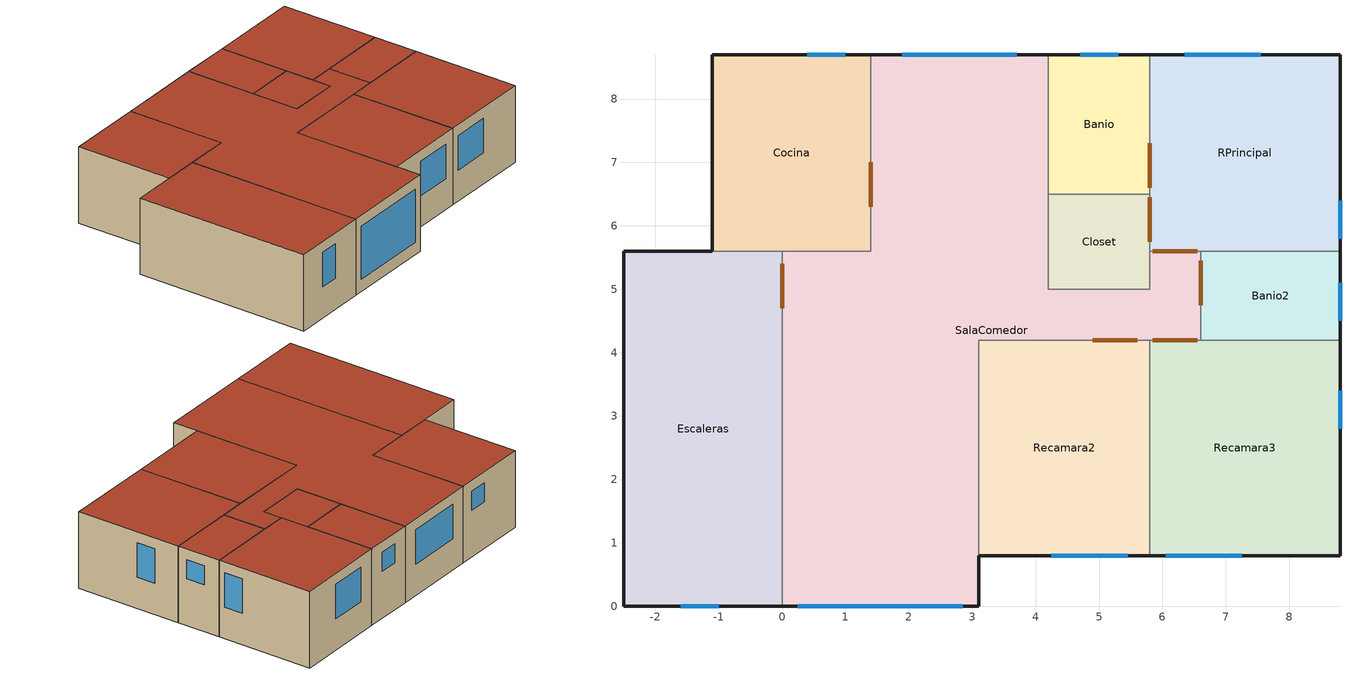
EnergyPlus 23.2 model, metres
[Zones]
Banio
 floor ground (ASHRAE 189.1-2009 ExtRoof IEAD ClimateZone 8): 4.2,6.5 4.2,8.7 5.8,8.7 5.8,6.5 z0
 wall outside (ASHRAE 189.1-2009 ExtRoof IEAD ClimateZone 1): 5.8,8.7 4.2,8.7 z0:2.44
 wall to SalaComedor (ASHRAE 189.1-2009 ExtRoof IEAD ClimateZone 4): 4.2,8.7 4.2,6.5 z0:2.44
 wall to Closet (ASHRAE 189.1-2009 ExtRoof IEAD ClimateZone 4): 4.2,6.5 5.8,6.5 z0:2.44
 wall to RPrincipal (ASHRAE 189.1-2009 ExtRoof IEAD ClimateZone 4): 5.8,6.5 5.8,8.7 z0:2.44
 window (ASHRAE 189.1-2009 ExtWindow ClimateZone 1): 5.3,8.7 4.7,8.7 z1.5:2.1
 door inside (Interior Door): 5.8,6.6 5.8,7.3 z0:2.1
 roof outside (ASHRAE 189.1-2009 ExtRoof IEAD ClimateZone 3): 5.8,6.5 5.8,8.7 4.2,8.7 4.2,6.5 z2.44
Banio2
 floor ground (ASHRAE 189.1-2009 ExtRoof IEAD ClimateZone 8): 8.8,5.6 8.8,4.2 8.7,4.2 6.6,4.2 6.6,5.6 z0
 wall outside (ASHRAE 189.1-2009 ExtRoof IEAD ClimateZone 1): 8.8,4.2 8.8,5.6 z0:2.44
 wall to Recamara3 (ASHRAE 189.1-2009 ExtRoof IEAD ClimateZone 4): 6.6,4.2 8.7,4.2 8.8,4.2 z0:2.44
 wall to SalaComedor (ASHRAE 189.1-2009 ExtRoof IEAD ClimateZone 4 Reversed): 6.6,5.6 6.6,4.2 z0:2.44
 wall to RPrincipal (ASHRAE 189.1-2009 ExtRoof IEAD ClimateZone 4 Reversed): 8.8,5.6 6.6,5.6 z0:2.44
 window (ASHRAE 189.1-2009 ExtWindow ClimateZone 1): 8.8,4.5 8.8,5.1 z1.5:2.1
 door inside (Interior Door): 6.6,5.45 6.6,4.75 z0:2.1
 roof outside (ASHRAE 189.1-2009 ExtRoof IEAD ClimateZone 3): 6.6,5.6 6.6,4.2 8.7,4.2 8.8,4.2 8.8,5.6 z2.44
Closet
 floor ground (ASHRAE 189.1-2009 ExtRoof IEAD ClimateZone 8): 4.2,5 4.2,6.5 5.8,6.5 5.8,5.6 5.8,5 z0
 wall to SalaComedor (ASHRAE 189.1-2009 ExtRoof IEAD ClimateZone 4 Reversed): 4.2,6.5 4.2,5 5.8,5 5.8,5.6 z0:2.44
 wall to RPrincipal (ASHRAE 189.1-2009 ExtRoof IEAD ClimateZone 4): 5.8,5.6 5.8,6.5 z0:2.44
 door inside (Interior Door): 5.8,5.75 5.8,6.45 z0:2.1
 roof outside (ASHRAE 189.1-2009 ExtRoof IEAD ClimateZone 3): 5.8,5 5.8,5.6 5.8,6.5 4.2,6.5 4.2,5 z2.44
Cocina
 floor ground (ASHRAE 189.1-2009 ExtRoof IEAD ClimateZone 8): 1.4,8.7 1.4,5.6 0,5.6 -1.1,5.6 -1.1,8.7 z0
 wall outside (ASHRAE 189.1-2009 ExtRoof IEAD ClimateZone 1): 1.4,8.7 -1.1,8.7 -1.1,5.6 z0:2.44
 wall to SalaComedor (ASHRAE 189.1-2009 ExtRoof IEAD ClimateZone 4): 0,5.6 1.4,5.6 1.4,8.7 z0:2.44
 wall to Escaleras (ASHRAE 189.1-2009 ExtRoof IEAD ClimateZone 4): -1.1,5.6 0,5.6 z0:2.44
 window (ASHRAE 189.1-2009 ExtWindow ClimateZone 1): 1,8.7 0.4,8.7 z1.5:2.1
 door inside (Interior Door): 1.4,6.3 1.4,7 z0:2.1
 roof outside (ASHRAE 189.1-2009 ExtRoof IEAD ClimateZone 3): -1.1,8.7 -1.1,5.6 0,5.6 1.4,5.6 1.4,8.7 z2.44
Escaleras
 floor ground (ASHRAE 189.1-2009 ExtRoof IEAD ClimateZone 8): -2.5,0 -2.5,5.6 -1.1,5.6 0,5.6 0,0 z0
 wall outside (ASHRAE 189.1-2009 ExtRoof IEAD ClimateZone 1): -1.1,5.6 -2.5,5.6 -2.5,0 0,0 z0:2.44
 wall to SalaComedor (ASHRAE 189.1-2009 ExtRoof IEAD ClimateZone 4 Reversed): 0,0 0,5.6 z0:2.44
 window (ASHRAE 189.1-2009 ExtWindow ClimateZone 1): -1.6,0 -1,0 z1:2.1
 door inside (Interior Door): 0,4.7 0,5.4 z0:2.1
 roof outside (ASHRAE 189.1-2009 ExtRoof IEAD ClimateZone 3): 0,0 0,5.6 -1.1,5.6 -2.5,5.6 -2.5,0 z2.44
Recamara2
 floor ground (ASHRAE 189.1-2009 ExtRoof IEAD ClimateZone 8): 3.1,0.8 3.1,4.2 5.8,4.2 5.8,0.9 5.8,0.8 z0
 wall outside (ASHRAE 189.1-2009 ExtRoof IEAD ClimateZone 1): 3.1,0.8 5.8,0.8 z0:2.44
 wall to SalaComedor (ASHRAE 189.1-2009 ExtRoof IEAD ClimateZone 4 Reversed): 5.8,4.2 3.1,4.2 3.1,0.8 z0:2.44
 wall to Recamara3 (ASHRAE 189.1-2009 ExtRoof IEAD ClimateZone 4): 5.8,0.8 5.8,0.9 5.8,4.2 z0:2.44
 window (ASHRAE 189.1-2009 ExtWindow ClimateZone 1): 4.25,0.8 5.45,0.8 z1:2.1
 door inside (Interior Door): 5.6,4.2 4.9,4.2 z0:2.1
 roof outside (ASHRAE 189.1-2009 ExtRoof IEAD ClimateZone 3): 5.8,0.8 5.8,0.9 5.8,4.2 3.1,4.2 3.1,0.8 z2.44
Recamara3
 floor ground (ASHRAE 189.1-2009 ExtRoof IEAD ClimateZone 8): 5.8,0.8 5.8,0.9 5.8,4.2 6.6,4.2 8.7,4.2 8.8,4.2 8.8,0.8 z0
 wall outside (ASHRAE 189.1-2009 ExtRoof IEAD ClimateZone 1): 5.8,0.8 8.8,0.8 8.8,4.2 z0:2.44
 wall to SalaComedor (ASHRAE 189.1-2009 ExtRoof IEAD ClimateZone 4 Reversed): 6.6,4.2 5.8,4.2 z0:2.44
 window (ASHRAE 189.1-2009 ExtWindow ClimateZone 1): 8.8,2.8 8.8,3.4 / 6.05,0.8 7.25,0.8 z1:2.1
 door inside (Interior Door): 6.55,4.2 5.85,4.2 z0:2.1
 roof outside (ASHRAE 189.1-2009 ExtRoof IEAD ClimateZone 3): 8.8,0.8 8.8,4.2 8.7,4.2 6.6,4.2 5.8,4.2 5.8,0.9 5.8,0.8 z2.44
RPrincipal
 floor ground (ASHRAE 189.1-2009 ExtRoof IEAD ClimateZone 8): 6.6,5.6 5.8,5.6 5.8,6.5 5.8,8.7 8.8,8.7 8.8,5.6 z0
 wall outside (ASHRAE 189.1-2009 ExtRoof IEAD ClimateZone 1): 8.8,5.6 8.8,8.7 5.8,8.7 z0:2.44
 wall to SalaComedor (ASHRAE 189.1-2009 ExtRoof IEAD ClimateZone 4 Reversed): 5.8,5.6 6.6,5.6 z0:2.44
 window (ASHRAE 189.1-2009 ExtWindow ClimateZone 1): 8.8,5.8 8.8,6.4 / 7.55,8.7 6.35,8.7 z1:2.1
 door inside (Interior Door): 5.85,5.6 6.55,5.6 z0:2.1
 roof outside (ASHRAE 189.1-2009 ExtRoof IEAD ClimateZone 3): 8.8,5.6 8.8,8.7 5.8,8.7 5.8,6.5 5.8,5.6 6.6,5.6 z2.44
SalaComedor
 floor ground (ASHRAE 189.1-2009 ExtRoof IEAD ClimateZone 8): 0,0 0,5.6 1.4,5.6 1.4,8.7 4.2,8.7 4.2,6.5 4.2,5 5.8,5 5.8,5.6 6.6,5.6 6.6,4.2 5.8,4.2 3.1,4.2 3.1,0.8 3.1,0 z0
 wall outside (ASHRAE 189.1-2009 ExtRoof IEAD ClimateZone 1): 0,0 3.1,0 3.1,0.8 / 4.2,8.7 1.4,8.7 z0:2.44
 window (ASHRAE 189.1-2009 ExtWindow ClimateZone 1): 0.25,0 2.85,0 z0.4:2.1; 3.7,8.7 1.9,8.7 z1:2.1
 roof outside (ASHRAE 189.1-2009 ExtRoof IEAD ClimateZone 3): 3.1,0 3.1,0.8 3.1,4.2 5.8,4.2 6.6,4.2 6.6,5.6 5.8,5.6 5.8,5 4.2,5 4.2,6.5 4.2,8.7 1.4,8.7 1.4,5.6 0,5.6 0,0 z2.44
[Building]
Building 1: North Axis {deg}=-0
[Site:Location]
Zacatepec: Latitude {deg}=18.7; Longitude {deg}=-99.167; Time Zone {hr}=-6; Elevation {m}=995.8
[Material] Thermal Absorptance=0.9
Name | Roughness | Thickness {m} | Conductivity {W/m-K} | Density {kg/m3} | Specific Heat {J/kg-K} | Solar Absorptance | Visible Absorptance
G05 25mm wood | MediumSmooth | 0.0254 | 0.15 | 608 | 1630 | 0.5 | 0.5
Metal Decking | MediumSmooth | 0.0015 | 45.006 | 7680 | 418.4 | 0.6 | 0.6
Roof Insulation [18] | MediumRough | 0.1693 | 0.049 | 265 | 836.8 | 0.7 | 0.7
Roof Membrane | VeryRough | 0.0095 | 0.16 | 1121.29 | 1460 | 0.7 | 0.7
[WindowMaterial:Glazing]
Theoretical Glass [167]: Optical Data Type=SpectralAverage; Thickness {m}=0.003; Solar Transmittance at Normal Incidence=0.2374; Front Side Solar Reflectance at Normal Incidence=0.7126; Back Side Solar Reflectance at Normal Incidence=0; Visible Transmittance at Normal Incidence=0.2512; Front Side Visible Reflectance at Normal Incidence=0.6988; Back Side Visible Reflectance at Normal Incidence=0; Infrared Transmittance at Normal Incidence=0; Front Side Infrared Hemispherical Emissivity=0.985; Back Side Infrared Hemispherical Emissivity=0.985; Conductivity {W/m-K}=2.1073; Dirt Correction Factor for Solar and Visible Transmittance=1; Solar Diffusing=No
[Construction]
ASHRAE 189.1-2009 ExtRoof IEAD ClimateZone 1; ASHRAE 189.1-2009 ExtRoof IEAD ClimateZone 3; ASHRAE 189.1-2009 ExtRoof IEAD ClimateZone 4; ASHRAE 189.1-2009 ExtRoof IEAD ClimateZone 8: Roof Membrane, Roof Insulation [18], Metal Decking
ASHRAE 189.1-2009 ExtRoof IEAD ClimateZone 4 Reversed: Metal Decking, Roof Insulation [18], Roof Membrane
ASHRAE 189.1-2009 ExtWindow ClimateZone 1: Theoretical Glass [167]
Interior Door: G05 25mm wood
[Zone] Multiplier=1; Part of Total Floor Area=Yes
Banio; Banio2; Closet; Cocina; Escaleras; Recamara2; Recamara3; RPrincipal; SalaComedor
[Space]
Name | Zone
E_Banio | Banio
E_Banio2 | Banio2
E_Closet | Closet
E_Cocina | Cocina
E_Escaleras | Escaleras
E_Recamara2 | Recamara2
E_Recamara3 | Recamara3
E_RPrincipal | RPrincipal
E_SalaComedor | SalaComedor
